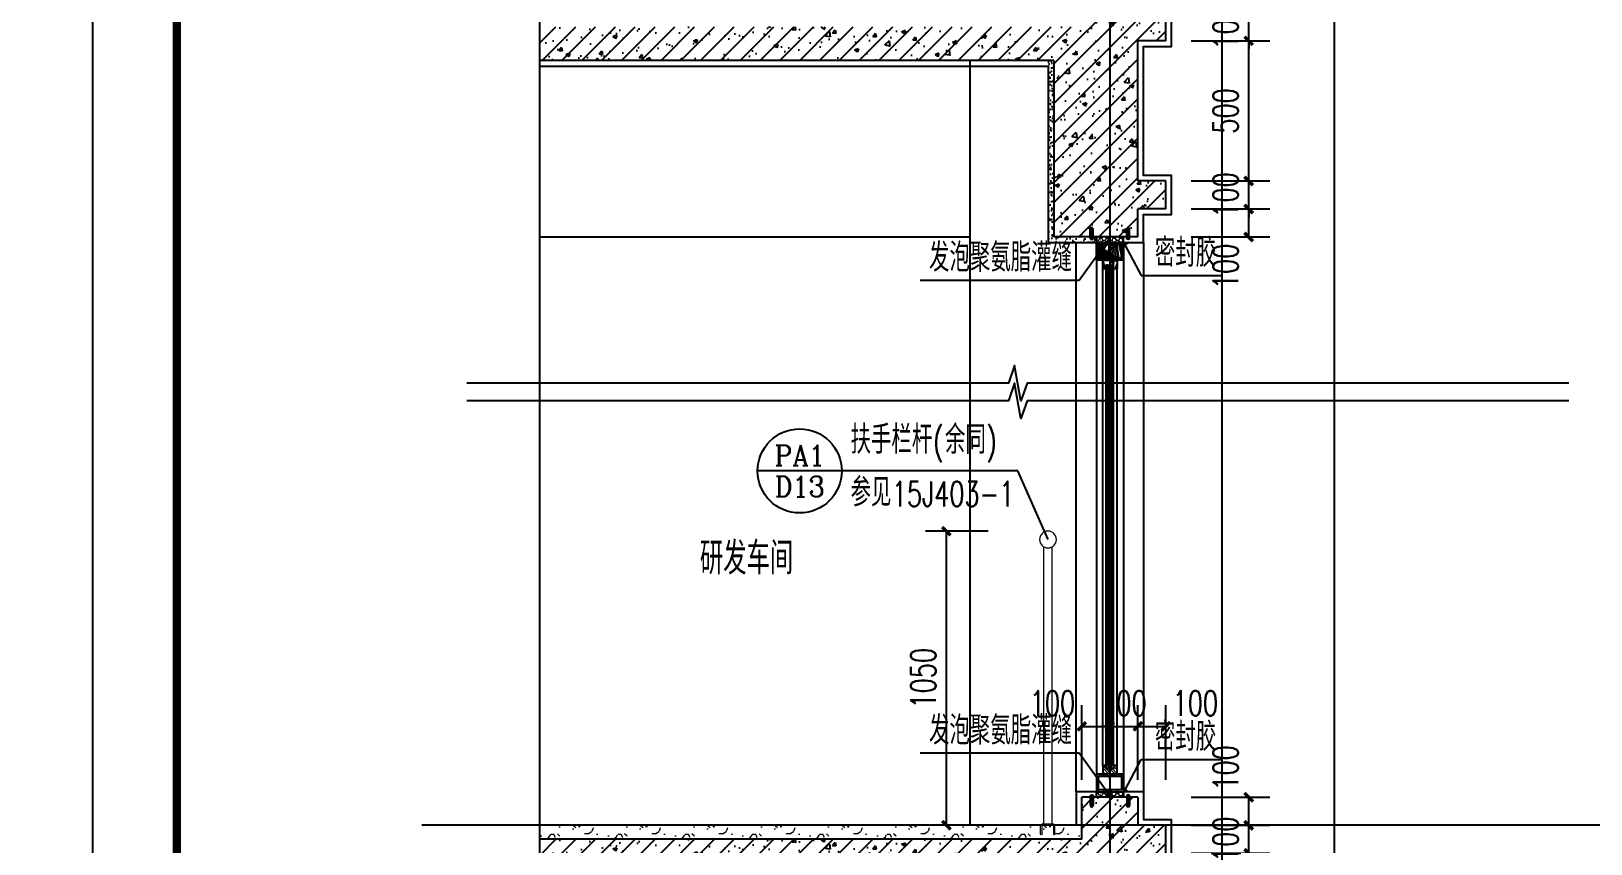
# Model space of a CAD drawing. Extents: x 1738711 to 2346805, y 1189731 to 2516152.
# Drawn here: x 1915434 to 1921000, y 1233528 to 1236429 of the extents above; entities that cross this region are included whole.
import ezdxf
from ezdxf.enums import TextEntityAlignment as Align

# ---------------------------------------------------------------- set-up
doc = ezdxf.new("R2010")
doc.units = 0
doc.header["$LTSCALE"] = 1000
doc.header["$MEASUREMENT"] = 0
for name, color, linetype, lineweight in [('_0', 7, 'Continuous', 25), ('填充', 252, 'Continuous', 5), ('栏杆', 6, 'Continuous', 15)]:
    doc.layers.add(name, color=color, linetype=linetype, lineweight=lineweight)
for name, color, linetype in [('AR-TEXT', 7, 'Continuous'), ('CONTINUOUS', 7, 'Continuous'), ('DIM_IDEN', 3, 'Continuous'), ('DIM_LEAD', 3, 'Continuous'), ('DIM_SYMB', 3, 'Continuous'), ('DOTE', 1, 'Continuous'), ('PUB_DIM', 3, 'Continuous'), ('PUB_HATCH', 8, 'Continuous'), ('PUB_TEXT', 7, 'Continuous'), ('TK', 4, 'Continuous'), ('WALL', 40, 'Continuous'), ('WINDOW', 144, 'Continuous'), ('切线', 35, 'Continuous'), ('看线', 8, 'Continuous'), ('石材', 5, 'Continuous'), ('窗', 125, 'Continuous')]:
    doc.layers.add(name, color=color, linetype=linetype)
doc.styles.add('_TCH_DIM', font='SIMPLEX', dxfattribs={"bigfont": 'GBCBIG'})
doc.styles.add('_TCH_DIM_T3', font='SIMPLEX', dxfattribs={"width": 0.7058823529411765, "bigfont": 'GBCBIG'})
doc.styles.add('_TCH_LABEL', font='COMPLEX', dxfattribs={"bigfont": 'GBCBIG'})
doc.styles.get("Standard").update_dxf_attribs({"font": 'gbenor.shx', "bigfont": 'gbcbig.shx'})
doc.styles.add('宋体', font='SIMSUN.TTF', dxfattribs={"width": 0.75})
doc.dimstyles.new('_TCH_ARCH&&30', dxfattribs={"dimtxt": 89.25, "dimasz": 30, "dimexe": 75, "dimexo": 90, "dimgap": 37.87500000000001, "dimtad": 1, "dimdec": 0, "dimzin": 0, "dimdsep": 46, "dimtxsty": '_TCH_DIM_T3', "dimblk": 'ARCHTICK', "dimcen": 0.09, "dimclrt": 7, "dimazin": 2, "dimtfac": 1, "dimtdec": 0, "dimtix": 1, "dimtmove": 2, "dimatfit": 3, "dimfxl": 20, "dimtolj": 1, "dimtzin": 0, "dimarcsym": 0})
pattern_1 = [(315.0000000000001, (428760250.7150747, -4685239473.939736), (-11.22532015133644, -11.22532015133645), []), (315.0000000000001, (428760250.7150747, -4685239481.877236), (-11.22532015133644, -11.22532015133645), [])]

# ---------------------------------------------------------------- blocks, each defined once
blk = doc.blocks.new('gdfdgdfgdfbvfcxv')
at = {"layer": '填充'}
blk.add_line((264925.1590052751, -67479.48016648996), (264925.1590052751, -67589.48016648996), dxfattribs=at)
for points in [[(264919.1590052751, -67480.48016648996), (264829.4531232436, -67480.48016648996, -0.9999999999998485), (264829.4531232436, -67468.48016648996), (264919.1590052751, -67468.48016648996)], [(264919.1590052751, -67588.48016648996), (264829.4531232436, -67588.48016648996, 0.9999999999998485), (264829.4531232436, -67600.48016648996), (264919.1590052751, -67600.48016648996)]]:
    blk.add_lwpolyline(points, format="xyb", dxfattribs=at)
blk.add_lwpolyline([(264911.1590052752, -67634.48016648996), (264911.1590052752, -67434.48016648996), (264919.1590052752, -67434.48016648996), (264919.1590052752, -67634.48016648996)], close=True, dxfattribs=at)
blk.add_lwpolyline([(264911.1590052752, -67634.48016648996), (264911.1590052752, -67434.48016648996), (264919.1590052752, -67434.48016648996), (264919.1590052752, -67634.48016648996)], close=True, dxfattribs=at)
for centre, radius, start, end in [((264919.1590052751, -67483.27055614023), 4.499999999999999, 318.2387799836532, 90), ((264914.5262376207, -67487.70850220392), 9.195914699028702, 330.319845907807, 59.74924170688854), ((264919.1590052751, -67495.25905565452), 4.499999999999999, 318.2387799836532, 90), ((264919.1590052751, -67501.25330541166), 4.499999999999999, 318.2387799836532, 90), ((264919.1590052751, -67507.24755516881), 4.499999999999999, 318.2387799836532, 90), ((264919.1590052751, -67513.24180492596), 4.499999999999999, 318.2387799836532, 90), ((264919.1590052751, -67519.2360546831), 4.499999999999999, 318.2387799836532, 90), ((264919.1590052751, -67525.23030444025), 4.499999999999999, 318.2387799836532, 90), ((264919.1590052751, -67531.2245541974), 4.499999999999999, 318.2387799836532, 90), ((264919.1590052751, -67537.21880395431), 4.499999999999999, 318.2387799836532, 90), ((264919.1590052751, -67543.21305371169), 4.499999999999999, 318.2387799836532, 90), ((264919.1590052751, -67549.2073034686), 4.499999999999999, 318.2387799836532, 90), ((264919.1590052751, -67555.15057086223), 4.499999999999999, 318.2387799836532, 90), ((264919.1590052751, -67561.14482061937), 4.499999999999999, 318.2387799836532, 90), ((264919.1590052751, -67567.13907037652), 4.499999999999999, 318.2387799836532, 90), ((264919.1590052751, -67573.13332013367), 4.499999999999999, 318.2387799836532, 90), ((264919.1590052751, -67579.12756989081), 4.499999999999999, 318.2387799836532, 90), ((264919.1590052751, -67585.12181964796), 4.499999999999999, 269.9999649152392, 90)]:
    blk.add_arc(centre, radius, start, end, dxfattribs=at)
blk = doc.blocks.new('ghwerGWEGWEGW')
at = {"layer": '栏杆', "color": 6, "ltscale": 100}
for points in [[(2184611.378245345, 1556743.270899873), (2184611.378245345, 1557732.29813776)], [(2184641.378245345, 1556743.270899873), (2184641.378245345, 1557732.29813776)]]:
    blk.add_lwpolyline(points, dxfattribs=at)
blk.add_circle((2184626.378245345, 1557758.278899873), 30, dxfattribs=at)
at = {"layer": 'CONTINUOUS', "xscale": -0.384000000001397, "yscale": 0.384000000001397, "zscale": 0.384000000001397, "rotation": 270}
blk.add_blockref('gdfdgdfgdfbvfcxv', (2210560.670266158, 1455012.393841477), dxfattribs=at)
blk = doc.blocks.new('hrtheraghyra')
at = {"layer": 'WINDOW', "linetype": 'ByBlock'}
for p, q in [((-5, 20.97169877961278), (0, 29.42110927030444)), ((0, 29.42110927030444), (5, 20.97169877961278)), ((-5.930252616293728, -11.95136042498052), (6.0497822817415, -11.95136042498052))]:
    blk.add_line(p, q, dxfattribs=at)
for points in [[(-5, -11.95136042498052), (-5, 20.97169877961278)], [(0, -16.74081518873572), (0, 29.42110927030444)], [(5, -11.95136042498052), (5, 20.97169877961278)]]:
    blk.add_lwpolyline(points, dxfattribs=at)
blk.add_arc((0.05976483272388577, -8.920780394226313), 6.713026468484638, 206.8366017215709, 333.163398278429, dxfattribs=at)
blk = doc.blocks.new('hjashrtahreahe')
at = {"layer": 'TK', "color": 7, "const_width": 25}
blk.add_lwpolyline([(0, 59399.99999995227), (84100.00000001118, 59399.99999995227), (84100.00000001118, 2.328306436538696e-10), (0, 2.328306436538696e-10)], close=True, dxfattribs=at)
at = {"layer": 'TK', "color": 3, "const_width": 100}
blk.add_lwpolyline([(2500, 1000.000000000233), (2500, 58399.99999995227), (83100, 58399.99999995227), (83100, 1000.000000000233)], close=True, dxfattribs=at)
at = {"layer": 'TK', "style": '宋体', "width": 0.75}
for tag, height, p in [('项目负责人', 350, (6002.876253142487, 57088.65345305414)), ('专业负责人', 350, (6002.876253142487, 56223.65609438601)), ('设计人', 350, (6002.876253142487, 55419.42753659142)), ('版号1', 250, (77303.8661832842, 22193.36190201459)), ('时间1', 250, (82405.2941063589, 22193.36190201459)), ('版号2', 250, (77303.8661832842, 21593.36190201459)), ('时间2', 250, (82405.29410635913, 21593.36190201459)), ('版号3', 250, (77303.8661832842, 20993.36190201459)), ('时间3', 250, (82405.29410635913, 20993.36190201459)), ('建筑会签', 0.0001, (78977.87675630674, 2403.160154863494)), ('电气会签', 0.0001, (82127.87534854934, 2403.160154863494)), ('结构会签', 0.0001, (78977.8767563072, 1803.160154863494)), ('暖通会签', 0.0001, (82127.8753485498, 1803.160154863494)), ('给排水会签', 0.0001, (78977.8767563072, 1249.516187148634)), ('智能化会签', 0.0001, (82127.8753485498, 1249.516187148634))]:
    blk.add_attdef(tag, text='', height=height, dxfattribs=at).set_placement(p, align=Align.CENTER)
for tag, p in [('合作设计单位', (80815.87594981166, 48985.89357075351)), ('版号说明1', (79853.87675630674, 22318.17104576505)), ('版号说明2', (79853.87675630674, 21718.17104576505)), ('版号说明3', (79853.87675630674, 21118.17104576505)), ('浙江绿储科技有限公司', (80545.18183652684, 16035.89373564394)), ('百兆瓦级集中式熔盐储能关键', (80545.18183652684, 14953.21188406949)), ('设备研发及制造基地项目', (80545.18183652684, 14603.30029212427)), ('1#研发楼', (80545.18183652684, 13635.89373564394)), ('图名', (80545.18183652684, 12435.89373564371)), ('工程编号', (78977.87675630674, 11460.89373564394)), ('子项编号', (82127.88050491316, 11460.89373564394)), ('建筑', (78977.87675630674, 10710.89373564394)), ('图号', (82127.88050491316, 10710.89373564394)), ('施工图', (78977.87675630674, 9960.893735643942)), ('2023.03', (82127.88050491456, 9960.893735643942)), ('审定', (79352.87675630674, 8460.893735643942)), ('审核', (79352.87675630674, 7710.893735643942)), ('工程负责', (79352.87675630674, 6960.893735643942)), ('专业负责', (79352.87675630674, 6210.893735643942)), ('设计', (79352.87675630674, 5460.893735643942)), ('制图', (79352.87675630674, 4710.893735643942)), ('校对', (79352.87675630674, 3960.893735643942))]:
    blk.add_attdef(tag, text='', height=250, dxfattribs=at).set_placement(p, align=Align.MIDDLE_CENTER)
blk = doc.blocks.new('_ArchTick')
at = {"color": 0, "linetype": 'ByBlock', "const_width": 0.4}
blk.add_lwpolyline([(-0.5, -0.5), (0.5, 0.5)], dxfattribs=at)
blk = doc.blocks.new('*D487')
at = {"layer": 'Defpoints', "color": 0, "transparency": 16777216}
for p in [(1918700.192415284, 1234644.386919201), (1918939.401298019, 1234644.386919201), (1918939.401298019, 1233594.386919201)]:
    blk.add_point(p, dxfattribs=at)
at = {"layer": 'PUB_DIM', "color": 0, "lineweight": -2, "transparency": 16777216}
for p, q in [((1918849.401298019, 1234644.386919201), (1918625.192415284, 1234644.386919201)), ((1918700.192415284, 1233594.386919201), (1918700.192415284, 1234644.386919201)), ((1918849.401298019, 1233594.386919201), (1918625.192415284, 1233594.386919201))]:
    blk.add_line(p, q, dxfattribs=at)
at = {"layer": 'PUB_DIM', "color": 0, "lineweight": -2, "transparency": 16777216, "xscale": 30, "yscale": 30, "zscale": 30}
for p, rotation in [((1918700.192415284, 1234644.386919201), 90), ((1918700.192415284, 1233594.386919201), 270)]:
    blk.add_blockref('_ArchTick', p, dxfattribs=dict(at, rotation=rotation))
at = {"layer": 'PUB_DIM', "color": 7, "transparency": 16777216, "insert": (1918617.692415284, 1234119.386919202), "char_height": 89.25, "attachment_point": 5, "rotation": 90, "style": '_TCH_DIM_T3'}
blk.add_mtext('\\A1;1050', dxfattribs=at)
blk = doc.blocks.new('*D496')
at = {"layer": 'Defpoints', "color": 0, "transparency": 16777216}
for p in [(1919483.662044983, 1233947.668982357), (1919383.662044983, 1233666.186882938), (1919483.662044983, 1233666.186882938)]:
    blk.add_point(p, dxfattribs=at)
at = {"layer": 'PUB_DIM', "color": 0, "lineweight": -2, "transparency": 16777216}
for p, q in [((1919383.662044983, 1233756.186882938), (1919383.662044983, 1234022.668982357)), ((1919483.662044983, 1233756.186882938), (1919483.662044983, 1234022.668982357)), ((1919383.662044983, 1233947.668982357), (1919483.662044983, 1233947.668982357))]:
    blk.add_line(p, q, dxfattribs=at)
at = {"layer": 'PUB_DIM', "color": 0, "lineweight": -2, "transparency": 16777216, "xscale": 30, "yscale": 30, "zscale": 30, "rotation": 180}
blk.add_blockref('_ArchTick', (1919383.662044983, 1233947.668982357), dxfattribs=at)
at = {"layer": 'PUB_DIM', "color": 0, "lineweight": -2, "transparency": 16777216, "xscale": 30, "yscale": 30, "zscale": 30}
blk.add_blockref('_ArchTick', (1919483.662044983, 1233947.668982357), dxfattribs=at)
at = {"layer": 'PUB_DIM', "color": 7, "transparency": 16777216, "insert": (1919588.662044984, 1234030.168982357), "char_height": 89.25, "attachment_point": 5, "style": '_TCH_DIM_T3'}
blk.add_mtext('\\A1;100', dxfattribs=at)
blk = doc.blocks.new('*D497')
at = {"layer": 'Defpoints', "color": 0, "transparency": 16777216}
for p in [(1919383.662044983, 1233947.668982357), (1919283.662044982, 1233666.186882938), (1919383.662044983, 1233666.186882938)]:
    blk.add_point(p, dxfattribs=at)
at = {"layer": 'PUB_DIM', "color": 0, "lineweight": -2, "transparency": 16777216}
for p, q in [((1919283.662044982, 1233756.186882938), (1919283.662044982, 1234022.668982357)), ((1919383.662044983, 1233756.186882938), (1919383.662044983, 1234022.668982357)), ((1919283.662044982, 1233947.668982357), (1919253.662044982, 1233947.668982357)), ((1919283.662044982, 1233947.668982357), (1919383.662044983, 1233947.668982357)), ((1919383.662044983, 1233947.668982357), (1919413.662044983, 1233947.668982357))]:
    blk.add_line(p, q, dxfattribs=at)
at = {"layer": 'PUB_DIM', "color": 0, "lineweight": -2, "transparency": 16777216, "xscale": 30, "yscale": 30, "zscale": 30}
blk.add_blockref('_ArchTick', (1919283.662044982, 1233947.668982357), dxfattribs=at)
at = {"layer": 'PUB_DIM', "color": 0, "lineweight": -2, "transparency": 16777216, "xscale": 30, "yscale": 30, "zscale": 30, "rotation": 180}
blk.add_blockref('_ArchTick', (1919383.662044983, 1233947.668982357), dxfattribs=at)
at = {"layer": 'PUB_DIM', "color": 7, "transparency": 16777216, "insert": (1919333.662044983, 1234030.168982357), "char_height": 89.25, "attachment_point": 5, "style": '_TCH_DIM_T3'}
blk.add_mtext('\\A1;100', dxfattribs=at)
blk = doc.blocks.new('*D498')
at = {"layer": 'Defpoints', "color": 0, "transparency": 16777216}
for p in [(1919283.662044982, 1233947.668982358), (1919183.662044983, 1233666.186882938), (1919283.662044982, 1233666.186882938)]:
    blk.add_point(p, dxfattribs=at)
at = {"layer": 'PUB_DIM', "color": 0, "lineweight": -2, "transparency": 16777216}
for p, q in [((1919183.662044983, 1233756.186882938), (1919183.662044983, 1234022.668982358)), ((1919283.662044982, 1233756.186882938), (1919283.662044982, 1234022.668982358)), ((1919183.662044983, 1233947.668982358), (1919283.662044982, 1233947.668982358))]:
    blk.add_line(p, q, dxfattribs=at)
at = {"layer": 'PUB_DIM', "color": 0, "lineweight": -2, "transparency": 16777216, "xscale": 30, "yscale": 30, "zscale": 30, "rotation": 180}
blk.add_blockref('_ArchTick', (1919183.662044983, 1233947.668982358), dxfattribs=at)
at = {"layer": 'PUB_DIM', "color": 0, "lineweight": -2, "transparency": 16777216, "xscale": 30, "yscale": 30, "zscale": 30}
blk.add_blockref('_ArchTick', (1919283.662044982, 1233947.668982358), dxfattribs=at)
at = {"layer": 'PUB_DIM', "color": 7, "transparency": 16777216, "insert": (1919078.662044984, 1234030.168982358), "char_height": 89.25, "attachment_point": 5, "style": '_TCH_DIM_T3'}
blk.add_mtext('\\A1;100', dxfattribs=at)
blk = doc.blocks.new('*D502')
at = {"layer": 'Defpoints', "color": 0, "transparency": 16777216}
for p in [(1919483.662044983, 1233594.386919202), (1919778.897622322, 1233594.386919202), (1919483.662044983, 1233494.386919202)]:
    blk.add_point(p, dxfattribs=at)
at = {"layer": 'PUB_DIM', "color": 0, "lineweight": -2, "transparency": 16777216}
for p, q in [((1919573.662044983, 1233594.386919202), (1919853.897622322, 1233594.386919202)), ((1919778.897622322, 1233594.386919202), (1919778.897622322, 1233624.386919202)), ((1919778.897622322, 1233494.386919202), (1919778.897622322, 1233594.386919202)), ((1919573.662044983, 1233494.386919202), (1919853.897622322, 1233494.386919202)), ((1919778.897622322, 1233494.386919202), (1919778.897622322, 1233464.386919202))]:
    blk.add_line(p, q, dxfattribs=at)
at = {"layer": 'PUB_DIM', "color": 0, "lineweight": -2, "transparency": 16777216, "xscale": 30, "yscale": 30, "zscale": 30}
for p, rotation in [((1919778.897622322, 1233594.386919202), 270), ((1919778.897622322, 1233494.386919202), 90)]:
    blk.add_blockref('_ArchTick', p, dxfattribs=dict(at, rotation=rotation))
at = {"layer": 'PUB_DIM', "color": 7, "transparency": 16777216, "insert": (1919696.397622322, 1233544.386919202), "char_height": 89.25, "attachment_point": 5, "rotation": 90, "style": '_TCH_DIM_T3'}
blk.add_mtext('\\A1;100', dxfattribs=at)
blk = doc.blocks.new('*D503')
at = {"layer": 'Defpoints', "color": 0, "transparency": 16777216}
for p in [(1919483.662044983, 1233694.386919202), (1919778.897622322, 1233694.386919202), (1919483.662044983, 1233594.386919202)]:
    blk.add_point(p, dxfattribs=at)
at = {"layer": 'PUB_DIM', "color": 0, "lineweight": -2, "transparency": 16777216}
for p, q in [((1919573.662044983, 1233694.386919202), (1919853.897622322, 1233694.386919202)), ((1919778.897622322, 1233594.386919202), (1919778.897622322, 1233694.386919202)), ((1919573.662044983, 1233594.386919202), (1919853.897622322, 1233594.386919202))]:
    blk.add_line(p, q, dxfattribs=at)
at = {"layer": 'PUB_DIM', "color": 0, "lineweight": -2, "transparency": 16777216, "xscale": 30, "yscale": 30, "zscale": 30}
for p, rotation in [((1919778.897622322, 1233694.386919202), 90), ((1919778.897622322, 1233594.386919202), 270)]:
    blk.add_blockref('_ArchTick', p, dxfattribs=dict(at, rotation=rotation))
at = {"layer": 'PUB_DIM', "color": 7, "transparency": 16777216, "insert": (1919696.397622322, 1233799.386919202), "char_height": 89.25, "attachment_point": 5, "rotation": 90, "style": '_TCH_DIM_T3'}
blk.add_mtext('\\A1;100', dxfattribs=at)
blk = doc.blocks.new('*D507')
at = {"layer": 'Defpoints', "color": 0, "transparency": 16777216}
for p in [(1919483.662044983, 1235794.386919202), (1919778.897622323, 1235794.386919202), (1919483.662044983, 1235694.386919202)]:
    blk.add_point(p, dxfattribs=at)
at = {"layer": 'PUB_DIM', "color": 0, "lineweight": -2, "transparency": 16777216}
for p, q in [((1919573.662044983, 1235794.386919202), (1919853.897622323, 1235794.386919202)), ((1919778.897622323, 1235694.386919202), (1919778.897622323, 1235794.386919202)), ((1919573.662044983, 1235694.386919202), (1919853.897622323, 1235694.386919202))]:
    blk.add_line(p, q, dxfattribs=at)
at = {"layer": 'PUB_DIM', "color": 0, "lineweight": -2, "transparency": 16777216, "xscale": 30, "yscale": 30, "zscale": 30}
for p, rotation in [((1919778.897622323, 1235794.386919202), 90), ((1919778.897622323, 1235694.386919202), 270)]:
    blk.add_blockref('_ArchTick', p, dxfattribs=dict(at, rotation=rotation))
at = {"layer": 'PUB_DIM', "color": 7, "transparency": 16777216, "insert": (1919696.397622323, 1235589.386919202), "char_height": 89.25, "attachment_point": 5, "rotation": 90, "style": '_TCH_DIM_T3'}
blk.add_mtext('\\A1;100', dxfattribs=at)
blk = doc.blocks.new('*D508')
at = {"layer": 'Defpoints', "color": 0, "transparency": 16777216}
for p in [(1919483.662044983, 1235894.386919202), (1919778.897622323, 1235894.386919202), (1919483.662044983, 1235794.386919202)]:
    blk.add_point(p, dxfattribs=at)
at = {"layer": 'PUB_DIM', "color": 0, "lineweight": -2, "transparency": 16777216}
for p, q in [((1919573.662044983, 1235894.386919202), (1919853.897622323, 1235894.386919202)), ((1919778.897622323, 1235894.386919202), (1919778.897622323, 1235924.386919202)), ((1919778.897622323, 1235794.386919202), (1919778.897622323, 1235894.386919202)), ((1919573.662044983, 1235794.386919202), (1919853.897622323, 1235794.386919202)), ((1919778.897622323, 1235794.386919202), (1919778.897622323, 1235764.386919202))]:
    blk.add_line(p, q, dxfattribs=at)
at = {"layer": 'PUB_DIM', "color": 0, "lineweight": -2, "transparency": 16777216, "xscale": 30, "yscale": 30, "zscale": 30}
for p, rotation in [((1919778.897622323, 1235894.386919202), 270), ((1919778.897622323, 1235794.386919202), 90)]:
    blk.add_blockref('_ArchTick', p, dxfattribs=dict(at, rotation=rotation))
at = {"layer": 'PUB_DIM', "color": 7, "transparency": 16777216, "insert": (1919696.397622322, 1235844.386919202), "char_height": 89.25, "attachment_point": 5, "rotation": 90, "style": '_TCH_DIM_T3'}
blk.add_mtext('\\A1;100', dxfattribs=at)
blk = doc.blocks.new('*D509')
at = {"layer": 'Defpoints', "color": 0, "transparency": 16777216}
for p in [(1919483.662044983, 1236394.386919202), (1919778.897622323, 1236394.386919202), (1919483.662044983, 1235894.386919202)]:
    blk.add_point(p, dxfattribs=at)
at = {"layer": 'PUB_DIM', "color": 0, "lineweight": -2, "transparency": 16777216}
for p, q in [((1919573.662044983, 1236394.386919202), (1919853.897622323, 1236394.386919202)), ((1919778.897622323, 1235894.386919202), (1919778.897622323, 1236394.386919202)), ((1919573.662044983, 1235894.386919202), (1919853.897622323, 1235894.386919202))]:
    blk.add_line(p, q, dxfattribs=at)
at = {"layer": 'PUB_DIM', "color": 0, "lineweight": -2, "transparency": 16777216, "xscale": 30, "yscale": 30, "zscale": 30}
for p, rotation in [((1919778.897622323, 1236394.386919202), 90), ((1919778.897622323, 1235894.386919202), 270)]:
    blk.add_blockref('_ArchTick', p, dxfattribs=dict(at, rotation=rotation))
at = {"layer": 'PUB_DIM', "color": 7, "transparency": 16777216, "insert": (1919696.397622322, 1236144.386919202), "char_height": 89.25, "attachment_point": 5, "rotation": 90, "style": '_TCH_DIM_T3'}
blk.add_mtext('\\A1;500', dxfattribs=at)
blk = doc.blocks.new('*D510')
at = {"layer": 'Defpoints', "color": 0, "transparency": 16777216}
for p in [(1919483.662044983, 1236494.386919202), (1919778.897622323, 1236494.386919202), (1919483.662044983, 1236394.386919202)]:
    blk.add_point(p, dxfattribs=at)
at = {"layer": 'PUB_DIM', "color": 0, "lineweight": -2, "transparency": 16777216}
for p, q in [((1919573.662044983, 1236494.386919202), (1919853.897622323, 1236494.386919202)), ((1919778.897622323, 1236494.386919202), (1919778.897622323, 1236524.386919202)), ((1919778.897622323, 1236394.386919202), (1919778.897622323, 1236494.386919202)), ((1919573.662044983, 1236394.386919202), (1919853.897622323, 1236394.386919202)), ((1919778.897622323, 1236394.386919202), (1919778.897622323, 1236364.386919202))]:
    blk.add_line(p, q, dxfattribs=at)
at = {"layer": 'PUB_DIM', "color": 0, "lineweight": -2, "transparency": 16777216, "xscale": 30, "yscale": 30, "zscale": 30}
for p, rotation in [((1919778.897622323, 1236494.386919202), 270), ((1919778.897622323, 1236394.386919202), 90)]:
    blk.add_blockref('_ArchTick', p, dxfattribs=dict(at, rotation=rotation))
at = {"layer": 'PUB_DIM', "color": 7, "transparency": 16777216, "insert": (1919696.397622322, 1236444.386919202), "char_height": 89.25, "attachment_point": 5, "rotation": 90, "style": '_TCH_DIM_T3'}
blk.add_mtext('\\A1;100', dxfattribs=at)

msp = doc.modelspace()

# ---------------------------------------------------------------- hatches: boundary and pattern name
at = {"layer": 'PUB_HATCH'}
h = msp.add_hatch(dxfattribs=at)
h.set_pattern_fill('钢筋混凝土', color=256, scale=20, style=0)
h.set_pattern_definition([(45, (-290464.2626859504, -150941.1364600034), (-35.35533905932737, 35.35533905932738), []), (49.99999999999999, (-290464.2626859504, -150941.1364600034), (143.4520365201507, -12.55042699651902), [15, -165]), (355, (-290464.2626859504, -150941.1364600034), (-27.7502667226, 150.4384267400024), [12, -132]), (100.4514, (-290452.3083499504, -150942.1823280034), (115.7018763428043, 137.8879084121907), [12.748038, -140.2284224]), (46.18420000000002, (-290464.2626859504, -150901.1364600034), (213.4482097251289, -33.10380286580362), [22.49999999999999, -247.4999999999999]), (96.6356, (-290446.4753369504, -150903.8951214034), (186.9325411097407, 194.8235741800883), [19.1220576, -210.3426]), (351.1842, (-290464.2626859504, -150901.1364600034), (186.9323890267254, 194.8237201850649), [18, -198]), (21, (-290444.2626859504, -150911.1364600034), (119.3814104236923, -80.52377813306776), [15, -165]), (326.0000000000001, (-290444.2626859504, -150911.1364600034), (48.66306638431634, 145.0300090093706), [12, -132]), (71.4514, (-290434.3142393504, -150917.8467812034), (168.044525716298, 64.50609934199048), [12.748038, -140.2284224]), (37.50000000000001, (-290464.2626859504, -150941.1364600034), (2.431971063458134, 66.5787707662623), [0, -130.4, 0, -134, 0, -132.5]), (7.499999999999999, (-290464.2626859504, -150941.1364600034), (52.61390748842972, 78.88234237647205), [0, -76.39999999999999, 0, -127.4, 0, -50.5]), (327.5, (-290508.8626859504, -150941.1364600034), (106.7644872344818, -4.510974346875951), [0, -50, 0, -156, 0, -207]), (317.5, (-290528.8626859504, -150941.1364600034), (116.6372338684772, 20.02099646646354), [0, -65, 0, -103.6, 0, -147])])
h.paths.add_polyline_path([(1917249.226065626, 1236444.386919202), (1919183.662044982, 1236444.386919196), (1919183.662044982, 1236594.386919201), (1919384.468480029, 1236594.386919201), (1919384.468480029, 1236494.386919201), (1919483.662044982, 1236494.386919201), (1919483.662044982, 1236394.386919201), (1919383.662044982, 1236394.386919201), (1919383.662044982, 1235894.386919201), (1919483.662044983, 1235894.386919202), (1919483.662044983, 1235794.386919201), (1919383.662044983, 1235794.386919201), (1919383.662044983, 1235694.386919201), (1919083.662044982, 1235694.386919201), (1919083.662044983, 1236324.386919201), (1917249.226065626, 1236324.386919201)])
h = msp.add_hatch(dxfattribs=at)
h.set_pattern_fill('碎沙', color=256, scale=10, style=0)
h.set_pattern_definition([(37.50000000000001, (6.752088665962219e-09, 11599.99999999977), (-0.8000156479920251, 24.47066186646712), [0, -19.304, 0, -21.59, 0, -20.6375]), (7.499999999999999, (6.752088665962219e-09, 11599.99999999977), (22.47616415690013, 35.84125502841771), [0, -10.414, 0, -17.399, 0, -6.6675]), (327.5, (-15.62099999324791, 11599.99999999977), (39.5496185120729, 0.071859233927285), [0, -6.35, 0, -22.86, 0, -29.845]), (317.5, (-15.62099999324791, 11599.99999999977), (38.17782262361487, 11.14646616286081), [0, -3.175, 0, -14.986, 0, -17.145])])
h.paths.add_polyline_path([(1919083.662044989, 1236324.386919202), (1919063.662044989, 1236324.386919202), (1919063.662044989, 1235674.386919202), (1919235.662044989, 1235674.386919202), (1919235.662044989, 1235694.386919202), (1919083.662044989, 1235694.386919202)])
h = msp.add_hatch(dxfattribs=at)
h.set_pattern_fill('钢筋混凝土', color=256, scale=20, style=0)
h.set_pattern_definition([(45, (-290464.2626859504, -153841.1364600034), (-35.35533905932737, 35.35533905932738), []), (49.99999999999999, (-290464.2626859504, -153841.1364600034), (143.4520365201507, -12.55042699651902), [15, -165]), (355, (-290464.2626859504, -153841.1364600034), (-27.7502667226, 150.4384267400024), [12, -132]), (100.4514, (-290452.3083499504, -153842.1823280034), (115.7018763428043, 137.8879084121907), [12.748038, -140.2284224]), (46.18420000000002, (-290464.2626859504, -153801.1364600034), (213.4482097251289, -33.10380286580362), [22.49999999999998, -247.4999999999999]), (96.6356, (-290446.4753369504, -153803.8951214034), (186.9325411097407, 194.8235741800883), [19.1220576, -210.3426]), (351.1842, (-290464.2626859504, -153801.1364600034), (186.9323890267254, 194.8237201850649), [18, -198]), (21, (-290444.2626859504, -153811.1364600034), (119.3814104236923, -80.52377813306776), [15, -165]), (326.0000000000001, (-290444.2626859504, -153811.1364600034), (48.66306638431634, 145.0300090093706), [12, -132]), (71.4514, (-290434.3142393504, -153817.8467812034), (168.044525716298, 64.50609934199048), [12.748038, -140.2284224]), (37.50000000000001, (-290464.2626859504, -153841.1364600034), (2.431971063458134, 66.5787707662623), [0, -130.4, 0, -134, 0, -132.5]), (7.499999999999999, (-290464.2626859504, -153841.1364600034), (52.61390748842972, 78.88234237647205), [0, -76.39999999999999, 0, -127.4, 0, -50.5]), (327.5, (-290508.8626859504, -153841.1364600034), (106.7644872344818, -4.510974346875951), [0, -50, 0, -156, 0, -207]), (317.5, (-290528.8626859504, -153841.1364600034), (116.6372338684772, 20.02099646646354), [0, -65, 0, -103.6, 0, -147])])
h.paths.add_polyline_path([(1917249.226065626, 1233544.386919202), (1919183.662044982, 1233544.386919196), (1919183.662044982, 1233694.386919201), (1919384.468480029, 1233694.386919201), (1919384.468480029, 1233594.386919201), (1919483.662044982, 1233594.386919201), (1919483.662044982, 1233494.386919201), (1919383.662044982, 1233494.386919201), (1919383.662044982, 1232994.386919201), (1919483.662044983, 1232994.386919202), (1919483.662044983, 1232894.386919201), (1919383.662044983, 1232894.386919201), (1919383.662044983, 1232794.386919201), (1919083.662044982, 1232794.386919201), (1919083.662044983, 1233424.386919201), (1917249.226065626, 1233424.386919201)])
at = {"layer": '填充'}
h = msp.add_hatch(dxfattribs=at)
h.set_pattern_fill('HONEY', color=256, scale=5, angle=-180, style=0)
h.set_pattern_definition([(179.9999999999999, (298671.6620449824, 2427708.886919201), (-11.90625, -6.874074999999996), [7.9375, -15.875]), (299.9999999999999, (298671.6620449824, 2427708.886919201), (11.90624857751951, -6.87407746380848), [7.9375, -15.875]), (240, (298671.6620449824, 2427708.886919201), (-1.422480491156399e-06, -13.74815246380847), [-15.875, 7.9375])])
h.paths.add_polyline_path([(1919235.662044982, 1235674.386919201), (1919331.662044982, 1235674.386919201), (1919331.662044982, 1235694.386919201), (1919235.662044982, 1235694.386919201)])
h = msp.add_hatch(dxfattribs=at)
h.set_pattern_fill('STEEL', color=256, scale=10, angle=-180, style=0)
h.set_pattern_definition(pattern_1)
h.paths.add_polyline_path([(1919242.862044971, 1235618.499518574), (1919324.462044935, 1235618.499518574), (1919324.462044935, 1235662.564512433), (1919331.662044982, 1235655.124080838), (1919331.662044982, 1235611.299518765), (1919238.861416797, 1235611.299518765), (1919235.662044982, 1235614.731899441), (1919235.662044982, 1235674.386919201), (1919313.021668593, 1235674.386919201), (1919319.989006977, 1235667.186919392), (1919242.862044971, 1235667.186919392)])
h = msp.add_hatch(dxfattribs=at)
h.set_pattern_fill('STEEL', color=256, scale=10, angle=-180, style=0)
h.set_pattern_definition(pattern_1)
h.paths.add_polyline_path([(1919282.045937519, 1235581.299518765), (1919289.062044959, 1235581.299518765), (1919289.062044959, 1235593.299518765), (1919296.262044947, 1235593.299518765), (1919296.262044947, 1235581.299518765), (1919309.462044935, 1235581.299518765), (1919309.462044935, 1235611.299518765), (1919282.045937519, 1235611.299518765)])
h.paths.add_polyline_path([(1919257.862044971, 1235581.299518765), (1919269.862044971, 1235581.299518765), (1919269.862044971, 1235593.299518765), (1919277.062044959, 1235593.299518765), (1919277.062044959, 1235581.299518765), (1919282.045937519, 1235581.299518765), (1919282.045937519, 1235611.299518765), (1919257.862044971, 1235611.299518765)])
h = msp.add_hatch(dxfattribs=at)
h.set_pattern_fill('STEEL', color=256, scale=10, angle=-180, style=0)
h.set_pattern_definition([(134.9999999999999, (2163687.240009169, -80617.92036133935), (11.22532015133644, 11.22532015133644), []), (134.9999999999999, (2163687.240009169, -80609.98286133935), (11.22532015133644, 11.22532015133644), [])])
h.paths.add_polyline_path([(1919242.862044076, 1233770.274319828), (1919324.462044041, 1233770.274319828), (1919324.462044041, 1233726.20932597), (1919331.662044088, 1233733.649757565), (1919331.662044088, 1233777.474319638), (1919238.861415903, 1233777.474319638), (1919235.662044088, 1233774.041938961), (1919235.662044088, 1233714.386919201), (1919313.021667699, 1233714.386919201), (1919319.989006083, 1233721.58691901), (1919242.862044076, 1233721.58691901)])
h = msp.add_hatch(dxfattribs=at)
h.set_pattern_fill('STEEL', color=256, scale=10, angle=-180, style=0)
h.set_pattern_definition([(135, (185963.8144371314, 4300751.417775334), (11.22532015133644, 11.22532015133645), []), (135, (185963.8144371314, 4300759.355275334), (11.22532015133644, 11.22532015133645), [])])
h.paths.add_polyline_path([(1919282.045936625, 1233807.474319638), (1919289.062044065, 1233807.474319638), (1919289.062044065, 1233795.474319638), (1919296.262044053, 1233795.474319638), (1919296.262044053, 1233807.474319638), (1919309.462044041, 1233807.474319638), (1919309.462044041, 1233777.474319638), (1919282.045936625, 1233777.474319638)])
h.paths.add_polyline_path([(1919257.862044076, 1233807.474319638), (1919269.862044076, 1233807.474319638), (1919269.862044076, 1233795.474319638), (1919277.062044065, 1233795.474319638), (1919277.062044065, 1233807.474319638), (1919282.045936625, 1233807.474319638), (1919282.045936625, 1233777.474319638), (1919257.862044076, 1233777.474319638)])
h = msp.add_hatch(dxfattribs=at)
h.set_pattern_fill('HONEY', color=256, scale=5, angle=-180, style=0)
h.set_pattern_definition([(180.0000000000001, (298671.6620440884, 41679.88691920112), (-11.90625, 6.874074999999996), [7.9375, -15.875]), (60.00000000000005, (298671.6620440884, 41679.88691920112), (11.90624857751951, 6.87407746380848), [7.9375, -15.875]), (120, (298671.6620440884, 41679.88691920112), (-1.422480491156399e-06, 13.74815246380847), [-15.875, 7.9375])])
h.paths.add_polyline_path([(1919235.662044088, 1233714.386919201), (1919331.662044088, 1233714.386919201), (1919331.662044088, 1233694.386919201), (1919235.662044088, 1233694.386919201)])
h = msp.add_hatch(dxfattribs=at)
h.set_pattern_fill('加气混凝土', color=256, scale=20, style=0)
h.set_pattern_definition([(0, (70.8, -73.2), (120, 240), [0, -240]), (0, (-69.6, -105.6), (120, 240), [0, -240]), (0, (8.4, -108), (120, 240), [0, -240]), (0, (93.6, -37.2), (120, 240), [0, -240]), (0, (-6, -120), (120, 240), [0, -240]), (0, (117.6, 114), (120, 240), [0, -240]), (0, (44.40000000000001, 94.80000000000001), (120, 240), [0, -240]), (0, (82.8, 64.80000000000001), (120, 240), [0, -240]), (0, (-112.8, 60), (120, 240), [0, -240]), (0, (4.8, 49.2), (120, 240), [0, -240]), (0, (-40.8, -12), (120, 240), [0, -240]), (0, (-38.4, -102), (120, 240), [0, -240]), (0, (51.6, -111.6), (120, 240), [0, -240]), (0, (117.6, -6), (120, 240), [0, -240]), (0, (-106.8, -43.2), (120, 240), [0, -240]), (0, (-86.4, -2.4), (120, 240), [0, -240]), (0, (7.199999999999999, -19.2), (120, 240), [0, -240]), (0, (-26.4, -54), (120, 240), [0, -240]), (0, (-45.59999999999999, 25.2), (120, 240), [0, -240]), (0, (-15.6, 115.2), (120, 240), [0, -240]), (0, (-97.2, -93.6), (120, 240), [0, -240]), (0, (34.8, 66), (120, 240), [0, -240]), (0, (-76.8, 69.6), (120, 240), [0, -240]), (0, (-96, 100.8), (120, 240), [0, -240]), (130.601294, (102.8571432, 38.8571424), (-599.9999933723939, 720.0000031479067), [10.5366216, -4414.844400000001]), (18.4349488, (85.7142864, 43.42857119999999), (599.9999977872279, 239.9999982292889), [10.842096, -1507.05116]), (90, (85.7142864, 33.1428576), (120, 240), [10.2857136, -469.71426]), (161.565051, (96, 29.7142848), (-600.0000030210431, 239.9999821089645), [10.842096, -1507.05116]), (53.1301023, (96, 29.7142848), (120.000000226848, 239.9999998865759), [11.428572, -1188.5714]), (135, (105.1428576, -92.571408), (-120.0000145064572, 239.9999837580805), [9.697464, -669.12504]), (45, (91.42857120000001, -92.571408), (119.9999992329508, 239.999999031587), [9.697464, -669.12504]), (135, (98.28571439999999, -99.42856800000001), (-120.0000145064572, 239.9999837580805), [9.697464, -669.12504]), (45, (98.28571439999999, -99.42856800000001), (119.9999992329508, 239.999999031587), [9.697464, -669.12504]), (116.565051, (-10.285704, 68.5714296), (-2.087719469301419e-05, 479.9999869414082), [12.7775304, -255.5506]), (180, (-15.999984, 79.99999919999999), (-120, 240), [13.7142864, -226.2857]), (63.43494880000001, (-35.42856, 68.5714296), (1.086458141230651e-06, 479.9999976745345), [12.7775304, -255.5506]), (116.565051, (-29.71428, 57.1428576), (-2.087719469301419e-05, 479.9999869414082), [12.7775304, -255.5506]), (0, (-29.71428, 57.1428576), (120, 240), [13.7142864, -226.2857]), (63.43494880000001, (-15.999984, 57.1428576), (1.086458141230651e-06, 479.9999976745345), [12.7775304, -255.5506]), (107.102728, (79.99999919999999, -12.571416), (-359.9999862369818, 1200.000001936058), [15.5445384, -6513.161]), (143.972626, (75.4285704, 2.2857144), (-2279.999971095236, 1679.999998098534), [15.5445384, -3248.808]), (180, (62.8571424, 11.428572), (-120, 240), [14.8571424, -225.14284]), (36.02737329999999, (35.428572, 2.2857144), (2279.999983150636, 1679.999981888878), [15.5445384, -3248.808]), (71.5650511, (30.8571432, -11.42856), (360.0000018481314, 1199.999997933916), [14.4561264, -1503.43712]), (107.102728, (35.428572, -26.285712), (-359.9999862369818, 1200.000001936058), [15.5445384, -6513.161]), (143.972626, (48, -35.42856), (-2279.999971095236, 1679.999998098534), [15.5445384, -3248.808]), (0, (48, -35.42856), (120, 240), [14.8571424, -225.14284]), (36.02737329999999, (62.8571424, -35.42856), (2279.999983150636, 1679.999981888878), [15.5445384, -3248.808]), (71.5650511, (75.4285704, -26.285712), (360.0000018481314, 1199.999997933916), [14.4561264, -1503.43712]), (150.255118, (82.28571360000001, 99.4285704), (-360.0000008520545, 239.9999970260078), [9.214008, -1925.72784]), (90, (74.2857144, 94.857144), (120, 240), [9.1428576, -470.8571]), (29.7448813, (74.2857144, 94.857144), (360.0000002120073, 239.9999988791285), [9.214008, -1925.72784]), (116.565051, (26.2857144, -70.85714399999999), (-2.087719469301419e-05, 479.9999869414082), [12.7775304, -255.5506]), (168.690067, (20.5714296, -59.42856), (-1080.00000080124, 239.9999939776436), [11.6549016, -2435.8742]), (41.18592510000001, (0, -65.14284), (2999.999981823463, 2639.999976915367), [12.1487376, -5090.3208]), (90, (0, -76.571424), (120, 240), [11.428572, -468.5714]), (138.814074, (9.1428576, -84.571416), (-2999.999946676086, 2640.00001681452), [12.1487376, -5090.3208]), (16.6992442, (9.1428576, -84.571416), (3959.999970206556, 1199.999987431226), [11.93178, -4999.415]), (60.9453959, (20.5714296, -81.142848), (119.9999996815502, 239.9999978770819), [11.7664344, -4930.1358]), (109.983106, (-74.285712, 29.7142848), (-600.0000022599722, 1679.999995554008), [13.3768008, -5604.878999999999]), (155.556045, (-78.857136, 42.2857152), (-1560.000005946423, 719.9999850411862), [13.8091944, -5786.052599999999]), (24.4439547, (-103.999992, 42.2857152), (1560.000000778191, 719.9999965369605), [13.8091944, -5786.052599999999]), (70.01689340000001, (-108.571416, 29.7142848), (600.0000018088572, 1679.99999583229), [13.3768008, -5604.879]), (109.983106, (-103.999992, 17.1428568), (-600.0000022599722, 1679.999995554008), [13.3768008, -5604.878999999999]), (160.016893, (-91.428552, 12.571428), (-600.0000003526518, 239.9999890666697), [13.3768008, -2795.751]), (19.9831065, (-91.428552, 12.571428), (599.9999967057635, 239.9999996192112), [13.3768008, -2795.751]), (70.01689340000001, (-78.857136, 17.1428568), (600.0000018088572, 1679.99999583229), [13.3768008, -5604.879]), (122.005383, (14.8571424, 7.9999992), (-120.000016104588, 239.9999877483145), [10.7816928, -2253.3736]), (18.4349488, (-1.142856, 13.7142864), (599.9999977872279, 239.9999982292889), [10.842096, -1507.05116]), (90, (-1.142856, 3.4285704), (120, 240), [10.2857136, -469.71426]), (161.565051, (9.1428576, 0), (-600.0000030210431, 239.9999821089645), [10.842096, -1507.05116]), (54.46232220000002, (9.1428576, 0), (839.9999987829037, 1199.999998202426), [9.831228000000001, -4119.2846]), (116.565051, (-54.857136, -50.285712), (-2.087719469301419e-05, 479.9999869414082), [12.7775304, -255.5506]), (180, (-60.571416, -38.857128), (-120, 240), [12.571428, -227.42856]), (59.0362434, (-79.99999199999999, -50.285712), (120.0000003906126, 239.999998835111), [13.3278912, -2785.528799999999]), (120.963756, (-73.142856, -61.714272), (-120.0000163991858, 239.9999889786399), [13.3278912, -2785.5288]), (0, (-73.142856, -61.714272), (120, 240), [12.571428, -227.42856]), (63.43494880000001, (-60.571416, -61.714272), (1.086458141230651e-06, 479.9999976745345), [12.7775304, -255.5506])])
h.paths.add_polyline_path([(1917249.226065626, 1233594.386919202), (1919183.662044982, 1233594.386919202), (1919183.662044982, 1233544.386919202), (1917249.226065626, 1233544.386919202)])
at = {"layer": '看线'}
h = msp.add_hatch(dxfattribs=at)
h.set_pattern_fill('ANSI31', color=256, style=0)
h.set_pattern_definition([(135, (3526311.896330337, 3315025.386824567), (1.122532015133644, 1.122532015133644), [])])
edge = h.paths.add_edge_path()
edge.add_arc((1919361.857556383, 1235644.191412885), 32.6380913519154, 472.3072523094542, 517.6927477004165)
edge.add_line((1919331.662044982, 1235656.579959829), (1919331.662044982, 1235674.386924703))
edge.add_line((1919331.662044982, 1235674.386924703), (1919349.469009499, 1235674.386924703))
h = msp.add_hatch(dxfattribs=at)
h.set_pattern_fill('ANSI31', color=256, style=0)
h.set_pattern_definition([(225, (3526311.682348291, -845636.6129861637), (1.122532015133644, -1.122532015133644), [])])
edge = h.paths.add_edge_path()
edge.add_arc((1919361.643574814, 1233744.582425518), 32.63809187340612, 202.3072520209649, 247.6927471648823, ccw=False)
edge.add_line((1919331.448062937, 1233732.193878575), (1919331.66204391, 1233714.750178738))
edge.add_line((1919331.66204391, 1233714.750178738), (1919349.255027394, 1233714.3869137))

# ---------------------------------------------------------------- linework, layer by layer
at = {"layer": 'DIM_IDEN'}
for p, q in [((1918326.40585008, 1234859.292039568), (1918026.40585008, 1234859.292039568)), ((1918954.502435927, 1234859.292039568), (1918326.40585008, 1234859.292039568)), ((1919062.728893527, 1234614.386919202), (1918954.502435927, 1234859.292039568))]:
    msp.add_line(p, q, dxfattribs=at)
msp.add_lwpolyline([(1919062.728893527, 1234614.386919202, 1), (1919062.728893527, 1234614.386919202, 1)], format="xyb", close=True, dxfattribs=at)
msp.add_circle((1918176.40585008, 1234859.292039568), 150, dxfattribs=at)
at = {"layer": 'DIM_LEAD'}
for p, q in [((1919281.163007073, 1235688.174231885), (1919174.067879091, 1235539.565997267)), ((1919337.367011708, 1235666.360662459), (1919395.162041023, 1235556.357509501)), ((1919395.162041023, 1235556.357509501), (1919683.396380048, 1235556.357509501)), ((1919174.067879091, 1235539.565997267), (1918606.471124599, 1235539.565997267)), ((1919174.067879091, 1233851.48894243), (1918606.471124599, 1233851.48894243)), ((1919281.163007073, 1233702.880707812), (1919174.067879091, 1233851.48894243)), ((1919337.367011708, 1233718.692090867), (1919395.162041023, 1233828.695243824)), ((1919395.162041023, 1233828.695243824), (1919683.396380048, 1233828.695243824))]:
    msp.add_line(p, q, dxfattribs=at)
at = {"layer": 'DIM_LEAD', "const_width": 12}
msp.add_lwpolyline([(1919284.6709319, 1233698.013011908, 1), (1919277.655082246, 1233707.748403715, 1)], format="xyb", close=True, dxfattribs=at)
at = {"layer": 'DIM_SYMB'}
for points in [[(1917249.226065626, 1221004.491384034), (1917249.226065626, 1231807.875501727), (1917186.226065626, 1231830.805626486), (1917312.226065626, 1231853.022826055), (1917249.226065626, 1231875.375501727), (1917249.226065626, 1242678.75961942)], [(1920921.160501015, 1235172.975616893), (1918988.808804101, 1235172.975616893), (1918965.878679342, 1235109.975616893), (1918943.661479773, 1235235.975616893), (1918921.308804101, 1235172.975616893), (1916988.957107186, 1235172.975616893)], [(1920921.160501015, 1235109.05902135), (1918988.808804101, 1235109.05902135), (1918965.878679342, 1235046.05902135), (1918943.661479773, 1235172.05902135), (1918921.308804101, 1235109.05902135), (1916988.957107186, 1235109.05902135)]]:
    msp.add_lwpolyline(points, dxfattribs=at)
at = {"layer": 'DOTE'}
for p, q in [((1919283.662044982, 1242716.693157102), (1919283.662044982, 1221032.277691007)), ((1922822.800734247, 1233594.386919201), (1916828.324444714, 1233594.386919202))]:
    msp.add_line(p, q, dxfattribs=at)
at = {"layer": 'WALL'}
for p, q in [((1919483.662044982, 1236394.386919201), (1919483.662044983, 1236494.386919202)), ((1919383.662044982, 1235894.386919202), (1919383.662044982, 1236394.386919201)), ((1919483.662044982, 1236394.386919201), (1919383.662044983, 1236394.386919201)), ((1919083.662044983, 1236324.386919202), (1917249.226065626, 1236324.386919201)), ((1919083.662044983, 1236324.386919201), (1919083.662044982, 1235694.386919201)), ((1919483.662044982, 1235894.386919201), (1919383.662044983, 1235894.386919201)), ((1919483.662044982, 1235794.386919201), (1919483.662044983, 1235894.386919202)), ((1919383.662044982, 1235694.386919201), (1919383.662044982, 1235794.386919201)), ((1919483.662044982, 1235794.386919201), (1919383.662044983, 1235794.386919201)), ((1919383.662044982, 1235694.386919201), (1919083.662044982, 1235694.386919202)), ((1919183.662044982, 1235694.386919201), (1919183.662044982, 1235694.386919201)), ((1919183.662044982, 1233544.386919202), (1919183.662044983, 1233694.386919201)), ((1919383.662044982, 1233694.386919201), (1919183.662044982, 1233694.386919201)), ((1919384.468480029, 1233594.386919201), (1919384.468480029, 1233694.386919201)), ((1919483.662044982, 1233594.386919201), (1919384.468480029, 1233594.386919201)), ((1919483.662044982, 1233494.386919201), (1919483.662044983, 1233594.386919202)), ((1919183.662044982, 1233544.386919202), (1917249.226065626, 1233544.386919202))]:
    msp.add_line(p, q, dxfattribs=at)
at = {"layer": '切线'}
msp.add_line((1919183.662044982, 1233594.386919201), (1917249.226065626, 1233594.386919201), dxfattribs=at)
for points in [[(1919331.662044985, 1235674.386919202), (1919403.662044985, 1235674.386919202), (1919403.662044985, 1235774.386919202), (1919503.662044985, 1235774.386919202), (1919503.662044986, 1235914.386919202), (1919403.662044986, 1235914.386919202), (1919403.662044985, 1236374.386919202), (1919503.662044985, 1236374.386919201), (1919503.662044985, 1236514.386919202), (1919404.468480031, 1236514.386919202), (1919404.468480032, 1236614.386919202), (1919331.662044091, 1236614.386919202)], [(1917249.226065626, 1236304.386919201), (1919063.662044983, 1236304.3869192), (1919063.662044982, 1235674.386919201), (1919235.662044982, 1235674.386919201)], [(1919235.662044088, 1233714.386919201), (1919163.662044982, 1233714.386919201), (1919163.662044983, 1233594.386919201)], [(1919331.662044985, 1232774.386919202), (1919403.662044985, 1232774.386919202), (1919403.662044985, 1232874.386919202), (1919503.662044985, 1232874.386919202), (1919503.662044985, 1233014.386919203), (1919403.662044985, 1233014.386919202), (1919403.662044985, 1233474.386919202), (1919503.662044985, 1233474.386919202), (1919503.662044985, 1233614.386919202), (1919404.468480031, 1233614.386919203), (1919404.468480032, 1233714.386919202), (1919331.662044091, 1233714.386919202)]]:
    msp.add_lwpolyline(points, dxfattribs=at)
for centre, start, end in [((1919361.857556383, 1235644.191412885), 112.3072760453653, 157.6927138883928), ((1919361.643574337, 1233744.582425518), 202.3510568886747, 247.6927239546347)]:
    msp.add_arc(centre, 32.63809135155627, start, end, dxfattribs=at)
at = {"layer": '看线'}
for p, q in [((1920083.662046235, 1241194.386919203), (1920083.662046235, 1228694.386919201)), ((1919683.662008635, 1236494.386919202), (1919683.662008634, 1233594.386919201)), ((1918783.662044984, 1236324.386919201), (1918783.662044984, 1233594.386919201)), ((1917249.226065626, 1235694.386919202), (1918783.662044984, 1235694.386919202)), ((1919163.662044982, 1233714.386919201), (1919163.662044982, 1235674.386919202)), ((1919404.468480032, 1233714.386919202), (1919404.468480032, 1235674.386919202)), ((1919683.662008635, 1233594.386919202), (1919683.662008634, 1230694.386919201))]:
    msp.add_line(p, q, dxfattribs=at)
at = {"layer": '石材', "const_width": 2}
for points in [[(1919298.694215993, 1235674.386919201), (1919255.772672097, 1235674.386919201), (1919243.419540982, 1235694.386919201), (1919199.682077209, 1235694.386919201)], [(1919268.629873912, 1235674.386919201), (1919311.551417808, 1235674.386919201), (1919323.904548923, 1235694.386919201), (1919367.642012696, 1235694.386919201)], [(1919298.694215099, 1233714.386919201), (1919255.772671203, 1233714.386919201), (1919243.419540088, 1233694.386919201), (1919199.682076315, 1233694.386919201)], [(1919268.629873018, 1233714.386919201), (1919311.551416914, 1233714.386919201), (1919323.904548029, 1233694.386919201), (1919367.642011802, 1233694.386919201)]]:
    msp.add_lwpolyline(points, dxfattribs=at)
at = {"layer": '石材'}
for points in [[(1919235.662044982, 1235674.386919201), (1919331.662044982, 1235674.386919201), (1919331.662044982, 1235694.386919201), (1919235.662044982, 1235694.386919201)], [(1919235.662044088, 1233714.386919201), (1919331.662044088, 1233714.386919201), (1919331.662044088, 1233694.386919201), (1919235.662044088, 1233694.386919201)]]:
    msp.add_lwpolyline(points, close=True, dxfattribs=at)
at = {"layer": '窗', "color": 117}
for p, q in [((1919235.662044029, 1235611.299518765), (1919235.662044029, 1233777.474319638)), ((1919331.662044088, 1235611.299518765), (1919331.662044088, 1233777.474319638)), ((1919269.862044076, 1233807.474319638), (1919269.862044076, 1235581.299518765)), ((1919277.062044065, 1233807.474319638), (1919277.062044065, 1235581.299518765)), ((1919289.062044065, 1233807.474319638), (1919289.062044065, 1235581.299518765)), ((1919296.262044053, 1233807.474319638), (1919296.262044053, 1235581.299518765))]:
    msp.add_line(p, q, dxfattribs=at)
at = {"layer": '窗', "color": 237}
for p, q in [((1919257.862044076, 1233807.474319638), (1919257.862044076, 1235581.299518765)), ((1919309.462044041, 1233807.474319638), (1919309.462044041, 1235581.299518765))]:
    msp.add_line(p, q, dxfattribs=at)
for points in [[(1919331.662044982, 1235611.299518765), (1919235.662044982, 1235611.299518765), (1919235.662044982, 1235674.386919201), (1919331.662044982, 1235674.386919201)], [(1919324.462044935, 1235618.499518574), (1919324.462044935, 1235667.186919392), (1919242.862044971, 1235667.186919392), (1919242.862044971, 1235618.499518574)], [(1919296.262044947, 1235581.299518765), (1919296.262044947, 1235593.299518765), (1919289.062044959, 1235593.299518765), (1919289.062044959, 1235581.299518765), (1919277.062044959, 1235581.299518765), (1919277.062044959, 1235593.299518765), (1919269.862044971, 1235593.299518765), (1919269.862044971, 1235581.299518765), (1919257.862044971, 1235581.299518765), (1919257.862044971, 1235611.299518765), (1919309.462044935, 1235611.299518765), (1919309.462044935, 1235581.299518765)], [(1919331.662044088, 1233777.474319638), (1919235.662044088, 1233777.474319638), (1919235.662044088, 1233714.386919201), (1919331.662044088, 1233714.386919201)], [(1919324.462044041, 1233770.274319828), (1919324.462044041, 1233721.58691901), (1919242.862044076, 1233721.58691901), (1919242.862044076, 1233770.274319828)], [(1919296.262044053, 1233807.474319638), (1919296.262044053, 1233795.474319638), (1919289.062044065, 1233795.474319638), (1919289.062044065, 1233807.474319638), (1919277.062044065, 1233807.474319638), (1919277.062044065, 1233795.474319638), (1919269.862044076, 1233795.474319638), (1919269.862044076, 1233807.474319638), (1919257.862044076, 1233807.474319638), (1919257.862044076, 1233777.474319638), (1919309.462044041, 1233777.474319638), (1919309.462044041, 1233807.474319638)]]:
    msp.add_lwpolyline(points, close=True, dxfattribs=at)
for points in [[(1919331.662044982, 1235611.299518765), (1919331.662044982, 1235674.386919201)], [(1919331.662044088, 1233777.474319638), (1919331.662044088, 1233714.386919201)]]:
    msp.add_lwpolyline(points, dxfattribs=at)

# ---------------------------------------------------------------- block references
at = {"xscale": 0.3, "yscale": 0.3, "zscale": 0.3, "rotation": 270}
for p in [(1897833.103196151, 1243631.556566289), (1915653.103196136, 1243631.556566289)]:
    msp.add_blockref('hjashrtahreahe', p, dxfattribs=at)
at = {"layer": '_0', "xscale": -1}
msp.add_blockref('ghwerGWEGWEGW', (4103689.107138872, -323143.8919806718), dxfattribs=at)
at = {"layer": 'WALL'}
msp.add_blockref('hrtheraghyra', (1919218.531035165, 1235701.006968678), dxfattribs=at)
at = {"layer": 'WALL', "xscale": -1}
msp.add_blockref('hrtheraghyra', (1919348.7930548, 1235701.006968678), dxfattribs=at)
at = {"layer": 'WALL', "xscale": -1, "rotation": 180}
msp.add_blockref('hrtheraghyra', (1919218.531034271, 1233687.766869724), dxfattribs=at)
at = {"layer": 'WALL', "rotation": 180}
msp.add_blockref('hrtheraghyra', (1919348.793053905, 1233687.766869724), dxfattribs=at)

# ---------------------------------------------------------------- texts
at = {"layer": 'AR-TEXT'}
msp.add_text('研发车间', height=115.7446808510638, dxfattribs=at).set_placement((1917820.119008075, 1234489.972812352))
at = {"layer": 'PUB_TEXT', "color": 7, "style": '_TCH_DIM'}
for s, p in [('发泡聚氨脂灌缝', (1918637.971124599, 1235571.065997267)), ('密封胶', (1919444.130422601, 1235587.857509501)), ('扶手栏杆', (1918357.90585008, 1234920.542039568)), ('余同', (1918694.799467101, 1234920.542039568)), ('参见', (1918357.90585008, 1234732.845231057)), ('发泡聚氨脂灌缝', (1918637.971124599, 1233882.98894243)), ('密封胶', (1919444.130422601, 1233860.195243824))]:
    msp.add_text(s, height=101.2765957446808, dxfattribs=at).set_placement(p)
at = {"layer": 'PUB_TEXT', "color": 7, "style": '_TCH_DIM', "width": 0.7058823529411765}
for s, p in [('(', (1918652.799467101, 1234920.542039568)), (')', (1918842.246275612, 1234920.542039568)), ('15J403-1', (1918505.352658591, 1234732.845231057))]:
    msp.add_text(s, height=89.25, dxfattribs=at).set_placement(p)
at = {"layer": 'PUB_TEXT', "color": 7, "style": '_TCH_LABEL'}
for s, height, p, p2 in [('PA1', 72.45658422518304, (1918086.697698182, 1234878.396738901), (1918266.114001978, 1234878.396738901)), ('D13', 73.2403426244387, (1918087.471148322, 1234767.031180428), (1918265.340551838, 1234767.031180428))]:
    msp.add_text(s, height=height, dxfattribs=at).set_placement(p, p2, align=Align.FIT)

# ---------------------------------------------------------------- dimensions: what is measured, and where the dimension line sits
at = {"layer": 'PUB_DIM'}
for p1, p2, distance, picture, middle in [((1919483.662044983, 1236394.386919202), (1919483.662044983, 1236494.386919202), -295.23557734000497, '*D510', (1919696.397622322, 1236444.386919202)), ((1919483.662044983, 1235894.386919202), (1919483.662044983, 1236394.386919202), -295.23557734000497, '*D509', (1919696.397622322, 1236144.386919202)), ((1919483.662044983, 1235794.386919202), (1919483.662044983, 1235894.386919202), -295.23557734000497, '*D508', (1919696.397622322, 1235844.386919202)), ((1918939.401298019, 1233594.386919201), (1918939.401298019, 1234644.386919201), 239.20888273511082, '*D487', (1918617.692415284, 1234119.386919202)), ((1919283.662044982, 1233666.186882938), (1919383.662044983, 1233666.186882938), 281.48209941899404, '*D497', (1919333.662044983, 1234030.168982357)), ((1919483.662044983, 1233494.386919202), (1919483.662044983, 1233594.386919202), -295.23557733907364, '*D502', (1919696.397622322, 1233544.386919202))]:
    dim = msp.add_aligned_dim(p1=p1, p2=p2, distance=distance, dimstyle='_TCH_ARCH&&30', dxfattribs=at)
    dim.commit()
    dim.dimension.update_dxf_attribs({"geometry": picture, "text_midpoint": middle})
for base, p1, p2, angle, picture, middle in [((1919778.897622323, 1235794.386919202), (1919483.662044983, 1235694.386919202), (1919483.662044983, 1235794.386919202), 90, '*D507', (1919696.397622323, 1235589.386919202)), ((1919283.662044982, 1233947.668982358), (1919183.662044983, 1233666.186882938), (1919283.662044982, 1233666.186882938), 0, '*D498', (1919078.662044984, 1234030.168982358)), ((1919483.662044983, 1233947.668982357), (1919383.662044983, 1233666.186882938), (1919483.662044983, 1233666.186882938), 0, '*D496', (1919588.662044984, 1234030.168982357)), ((1919778.897622322, 1233694.386919202), (1919483.662044983, 1233594.386919202), (1919483.662044983, 1233694.386919202), 90, '*D503', (1919696.397622322, 1233799.386919202))]:
    dim = msp.add_linear_dim(base=base, p1=p1, p2=p2, angle=angle, dimstyle='_TCH_ARCH&&30', dxfattribs=at)
    dim.commit()
    dim.dimension.update_dxf_attribs({"geometry": picture, "text_midpoint": middle, "dimtype": 129})

doc.saveas('drawing.dxf')
